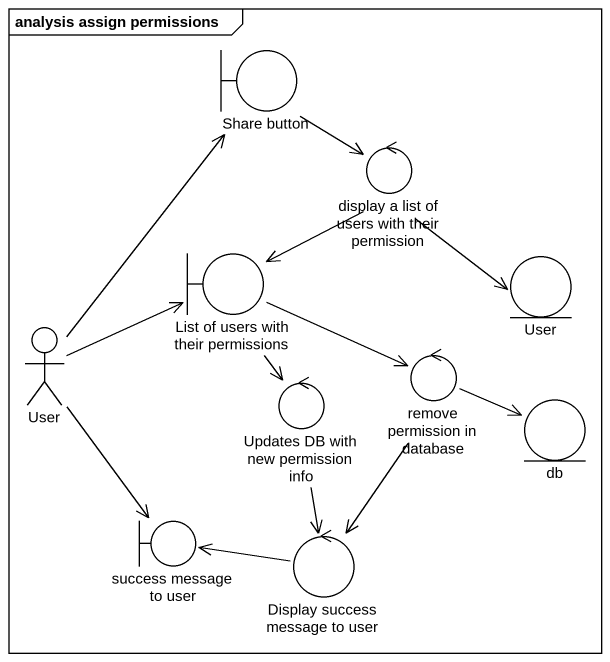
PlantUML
@startuml
mainframe analysis assign permissions
boundary "Share button" as Share_button
control "display a list of users with their permission" as display_a_list_of_users
boundary "List of users with their permissions" as List_of_users_with_their
entity User
actor "User" as User_2
control "remove permission in database" as remove_permission_in
control "Updates DB with new permission info" as Updates_DB_with_new
entity db
boundary "success message to user" as success_message_to_user
control "Display success message to user" as Display_success_message_to
Share_button --> display_a_list_of_users
display_a_list_of_users --> List_of_users_with_their
display_a_list_of_users --> User
List_of_users_with_their -right-> remove_permission_in
List_of_users_with_their --> Updates_DB_with_new
User_2 -up-> Share_button
User_2 -right-> List_of_users_with_their
User_2 --> success_message_to_user
remove_permission_in -right-> db
remove_permission_in --> Display_success_message_to
Updates_DB_with_new --> Display_success_message_to
Display_success_message_to -left-> success_message_to_user
@enduml
